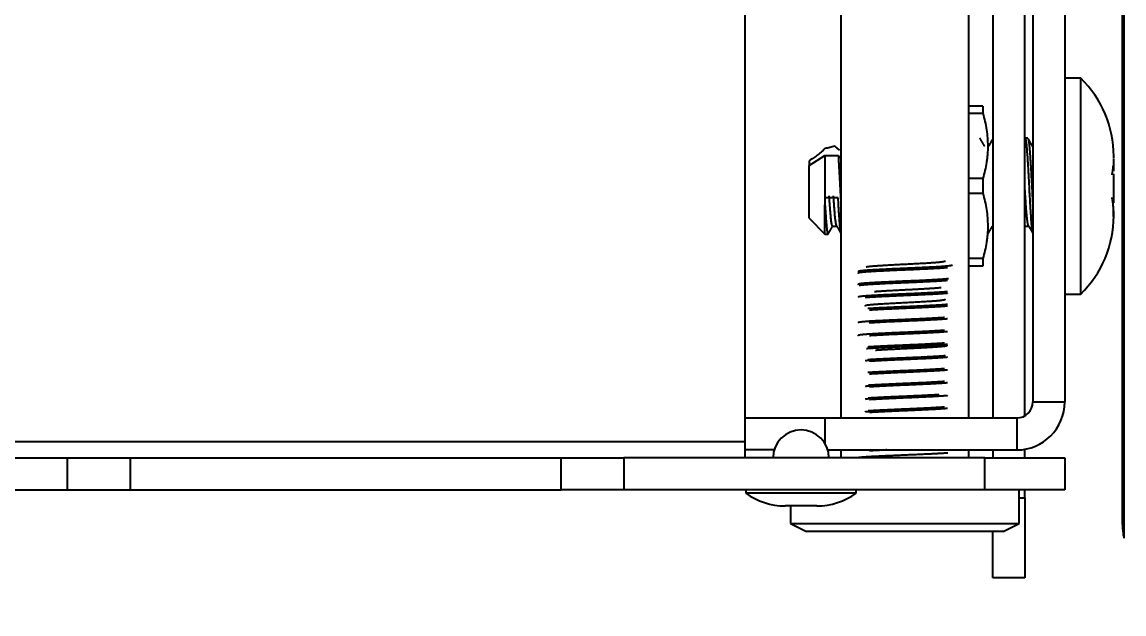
# Model space of a CAD drawing. Extents: x -2833 to -229, y 127 to 2035.
# Drawn here: x -2172 to -2103.1, y 735.7 to 772.7 of the extents above; entities that cross this region are included whole.
import ezdxf

# ---------------------------------------------------------------- set-up
doc = ezdxf.new("R2010")
doc.units = 0
doc.header["$LTSCALE"] = 0.5
doc.header["$MEASUREMENT"] = 0
doc.layers.get('0').update_dxf_attribs({"linetype": 'CONTINUOUS'})
doc.layers.get('DEFPOINTS').update_dxf_attribs({"linetype": 'CONTINUOUS'})
doc.styles.add('Daelim Dimension', font='NanumGothic.ttf')
doc.dimstyles.new('DEFAULT', dxfattribs={"dimscale": 2, "dimtxt": 2, "dimasz": 2, "dimexe": 0, "dimexo": 2, "dimgap": 1, "dimtad": 1, "dimdec": 0, "dimzin": 9, "dimdsep": 46, "dimtxsty": 'Daelim Dimension', "dimcen": 0.5, "dimclrd": 5, "dimclre": 5, "dimclrt": 256, "dimadec": 1, "dimazin": 0, "dimtfac": 1, "dimtdec": 0, "dimtix": 1, "dimtmove": 0, "dimatfit": 3, "dimfxl": 1, "dimtolj": 1, "dimtzin": 1, "dimlwd": 9, "dimlwe": 9, "dimarcsym": 0})

# ---------------------------------------------------------------- blocks, each defined once
blk = doc.blocks.new('*D65')
at = {"color": 5, "lineweight": 9, "transparency": 16777216}
for p, q in [((-1957.513, 783.593), (-1957.513, 594.076)), ((-2308.194, 711.607), (-2308.194, 594.076)), ((-2304.194, 594.076), (-1961.513, 594.076))]:
    blk.add_line(p, q, dxfattribs=at)
at = {"color": 5, "transparency": 16777216}
for points in [[(-2304.194, 594.742), (-2304.194, 593.409), (-2308.194, 594.076)], [(-1961.513, 594.742), (-1961.513, 593.409), (-1957.513, 594.076)]]:
    blk.add_solid(points, dxfattribs=at)
at = {"layer": 'DEFPOINTS', "color": 0, "transparency": 16777216}
for p in [(-1957.513, 787.593), (-2308.194, 715.607), (-1957.513, 594.076)]:
    blk.add_point(p, dxfattribs=at)
at = {"color": 7, "transparency": 16777216, "insert": (-2132.853, 616.634), "char_height": 30, "width": 88.20662, "attachment_point": 5, "style": 'Daelim Dimension'}
blk.add_mtext('\\A1;(350)', dxfattribs=at)

msp = doc.modelspace()

# ---------------------------------------------------------------- hatches: boundary and pattern name
h = msp.add_hatch()
h.set_pattern_fill('ANSI31', color=3, scale=99.955177)
h.set_pattern_definition([(45, (-7707.805, 4510.419), (-8.834873, 8.834873), [])])
edge = h.paths.add_edge_path()
edge.add_spline(control_points=[(-2338.18, 657.697), (-2328.676, 656.706), (-2317.67, 641.047), (-2308.194, 640.806)], knot_values=[20.260587, 20.260587, 20.260587, 20.260587, 53.794277, 53.794277, 53.794277, 53.794277], degree=3, periodic=0)
edge.add_line((-2308.194, 640.806), (-2308.194, 1139.163))
edge.add_line((-2308.194, 1139.163), (-2338.18, 1139.163))
edge.add_line((-2338.18, 1139.163), (-2338.18, 657.697))
edge = h.paths.add_edge_path()
edge.add_spline(control_points=[(-2308.194, 620.815), (-2317.67, 621.056), (-2328.676, 636.715), (-2338.18, 637.706)], knot_values=[20.260587, 20.260587, 20.260587, 20.260587, 53.794277, 53.794277, 53.794277, 53.794277], degree=3, periodic=0)
edge.add_line((-2338.18, 637.706), (-2338.18, 517.424))
edge.add_line((-2338.18, 517.424), (-1894.657, 517.424))
edge.add_line((-1894.657, 517.424), (-1894.657, 547.41))
edge.add_line((-1894.657, 547.41), (-2308.194, 547.41))
edge.add_line((-2308.194, 547.41), (-2308.194, 620.815))

# ---------------------------------------------------------------- linework, layer by layer
at = {"color": 7, "linetype": 'Continuous', "lineweight": 25}
for p, q in [((-2103.082, 859.858), (-2103.082, 740.388)), ((-2126.775, 747.909), (-2126.775, 798.886)), ((-2120.778, 798.886), (-2120.778, 747.909)), ((-2112.781, 747.909), (-2112.781, 798.886)), ((-2111.282, 797.886), (-2111.282, 747.909)), ((-2109.283, 748.043), (-2109.283, 797.886)), ((-2108.783, 797.886), (-2108.783, 748.908)), ((-2106.784, 797.886), (-2106.784, 748.908)), ((-2103.203, 797.886), (-2103.203, 742.911)), ((-2105.784, 769.149), (-2106.784, 769.149)), ((-2105.784, 755.655), (-2105.784, 769.149)), ((-2111.902, 767.4), (-2112.781, 767.4)), ((-2111.902, 766.936), (-2112.781, 766.936)), ((-2111.902, 767.4), (-2111.902, 766.936)), ((-2109.255, 765.402), (-2109.283, 765.354)), ((-2109.095, 765.401), (-2109.25, 765.401)), ((-2108.783, 764.901), (-2108.801, 764.901)), ((-2122.777, 763.679), (-2121.777, 764.318)), ((-2121.777, 764.318), (-2120.949, 764.318)), ((-2121.777, 764.318), (-2121.777, 761.661)), ((-2103.724, 764.153), (-2103.724, 764.27)), ((-2122.777, 763.98), (-2122.777, 763.679)), ((-2122.777, 760.403), (-2122.777, 763.679)), ((-2111.902, 762.866), (-2112.781, 762.866)), ((-2111.902, 762.866), (-2111.902, 761.938)), ((-2103.724, 762.23), (-2103.724, 763.166)), ((-2103.724, 761.346), (-2103.724, 762.23)), ((-2121.777, 761.661), (-2121.792, 761.664)), ((-2120.955, 761.661), (-2121.777, 761.661)), ((-2111.902, 761.938), (-2112.781, 761.938)), ((-2121.777, 759.404), (-2121.777, 761.236)), ((-2122.777, 760.403), (-2121.777, 759.404)), ((-2121.777, 759.404), (-2121.59, 759.404)), ((-2121.301, 759.903), (-2121.034, 759.903)), ((-2109.283, 759.903), (-2109.039, 759.903)), ((-2111.902, 757.868), (-2112.781, 757.868)), ((-2111.902, 757.404), (-2112.781, 757.404)), ((-2111.902, 757.868), (-2111.902, 757.404)), ((-2106.784, 755.655), (-2105.784, 755.655)), ((-2108.783, 748.908), (-2106.784, 748.908)), ((-2126.775, 747.909), (-2121.777, 747.909)), ((-2126.775, 745.91), (-2126.775, 747.909)), ((-2121.777, 747.909), (-2109.783, 747.909)), ((-2121.777, 747.909), (-2121.777, 746.311)), ((-2109.783, 747.909), (-2109.783, 745.91)), ((-2126.775, 746.409), (-2202.243, 746.409)), ((-2124.953, 745.91), (-2126.775, 745.91)), ((-2126.775, 745.41), (-2126.775, 745.91)), ((-2121.6, 745.91), (-2109.783, 745.91)), ((-2120.778, 745.91), (-2120.778, 745.41)), ((-2112.781, 745.41), (-2112.781, 745.91)), ((-2111.282, 745.91), (-2111.282, 745.411)), ((-2109.283, 745.411), (-2109.283, 745.952)), ((-2202.241, 745.41), (-2169.143, 745.41)), ((-2169.143, 745.41), (-2165.219, 745.41)), ((-2169.143, 743.411), (-2169.143, 745.41)), ((-2165.219, 745.41), (-2138.271, 745.41)), ((-2165.219, 745.41), (-2165.219, 743.411)), ((-2138.271, 745.41), (-2134.347, 745.41)), ((-2138.271, 743.411), (-2138.271, 745.41)), ((-2111.782, 745.41), (-2134.347, 745.41)), ((-2134.347, 745.41), (-2134.347, 743.411)), ((-2111.782, 745.41), (-2106.784, 745.41)), ((-2111.782, 743.411), (-2111.782, 745.41)), ((-2106.784, 745.41), (-2106.784, 743.411)), ((-2202.241, 743.411), (-2169.143, 743.411)), ((-2169.143, 743.411), (-2165.219, 743.411)), ((-2165.219, 743.411), (-2138.271, 743.411)), ((-2134.347, 743.411), (-2138.271, 743.411)), ((-2111.782, 743.411), (-2134.347, 743.411)), ((-2126.721, 743.411), (-2126.721, 743.211)), ((-2119.832, 743.211), (-2126.721, 743.211)), ((-2119.832, 743.211), (-2119.832, 743.411)), ((-2106.784, 743.411), (-2111.782, 743.411)), ((-2109.633, 741.312), (-2109.633, 743.411)), ((-2109.633, 742.911), (-2109.283, 742.911)), ((-2109.283, 742.911), (-2109.283, 743.411)), ((-2109.283, 742.911), (-2109.283, 737.913)), ((-2122.277, 742.411), (-2124.276, 742.411)), ((-2123.926, 742.411), (-2123.926, 741.312)), ((-2123.926, 741.312), (-2122.927, 740.812)), ((-2123.926, 741.312), (-2109.633, 741.312)), ((-2110.632, 740.812), (-2122.927, 740.812)), ((-2111.282, 737.913), (-2111.282, 740.812)), ((-2110.632, 740.812), (-2109.633, 741.312)), ((-2109.283, 737.913), (-2111.282, 737.913))]:
    msp.add_line(p, q, dxfattribs=at)
for centre, radius, start, end in [((-2110.531, 764.27), 6.807, 0, 45.79082), ((-2110.531, 764.27), 6.807, 350.15233, 354.87719), ((-2110.531, 760.534), 6.807, 314.20918, 0), ((-2109.783, 748.908), 1, 270, 0), ((-2109.783, 748.908), 2.999, 270, 0), ((-2123.277, 745.41), 1.749, 0, 180), ((-2124.276, 746.549), 4.138, 233.78173, 270), ((-2122.277, 746.549), 4.138, 270, 306.21827)]:
    msp.add_arc(centre, radius, start, end, dxfattribs=at)
for points, knots in [([(-2111.902, 766.936), (-2111.808, 766.602), (-2111.731, 766.266), (-2111.653, 765.759), (-2111.633, 765.59), (-2111.607, 765.25), (-2111.6, 765.08), (-2111.599, 764.738), (-2111.606, 764.566), (-2111.622, 764.351), (-2111.626, 764.308), (-2111.635, 764.222), (-2111.648, 764.093), (-2111.666, 763.965), (-2111.731, 763.539), (-2111.807, 763.201), (-2111.902, 762.866)], [0, 0, 0, 0, 0.25, 0.25, 0.375, 0.375, 0.5, 0.5, 0.625, 0.625, 0.65625, 0.65625, 0.6875, 0.75, 0.75, 1, 1, 1, 1]), ([(-2121.182, 764.904), (-2121.274, 764.871), (-2121.369, 764.841), (-2121.518, 764.801), (-2121.568, 764.789), (-2121.671, 764.767), (-2121.724, 764.758), (-2121.777, 764.749)], [0, 0, 0, 0, 0.5, 0.5, 0.75, 0.75, 1, 1, 1, 1]), ([(-2120.875, 764.64), (-2120.923, 764.679), (-2120.974, 764.72), (-2121.076, 764.808), (-2121.129, 764.855), (-2121.182, 764.904)], [0, 0, 0, 0, 0.5, 0.5, 1, 1, 1, 1]), ([(-2108.783, 759.47), (-2108.79, 759.499), (-2108.797, 759.537), (-2108.809, 759.612), (-2108.814, 759.645), (-2108.82, 759.691), (-2108.821, 759.701), (-2108.823, 759.72), (-2108.825, 759.73), (-2108.828, 759.76), (-2108.831, 759.781), (-2108.843, 759.89), (-2108.852, 759.989), (-2108.866, 760.155), (-2108.871, 760.214), (-2108.877, 760.306), (-2108.88, 760.338), (-2108.884, 760.403), (-2108.886, 760.435), (-2108.897, 760.602), (-2108.906, 760.743), (-2108.919, 760.968), (-2108.924, 761.045), (-2108.931, 761.164), (-2108.933, 761.204), (-2108.938, 761.285), (-2108.94, 761.325), (-2108.952, 761.529), (-2108.962, 761.696), (-2108.976, 761.952), (-2108.981, 762.038), (-2108.987, 762.148), (-2108.988, 762.17), (-2108.99, 762.213), (-2108.994, 762.279), (-2108.997, 762.344), (-2109.008, 762.561), (-2109.017, 762.734), (-2109.028, 762.948), (-2109.03, 762.99), (-2109.035, 763.076), (-2109.037, 763.118), (-2109.044, 763.246), (-2109.049, 763.329), (-2109.063, 763.574), (-2109.072, 763.731), (-2109.084, 763.92), (-2109.088, 763.976), (-2109.092, 764.032), (-2109.094, 764.068), (-2109.095, 764.087), (-2109.101, 764.177), (-2109.106, 764.246), (-2109.12, 764.447), (-2109.129, 764.57), (-2109.14, 764.711), (-2109.142, 764.739), (-2109.146, 764.793), (-2109.148, 764.819), (-2109.155, 764.895), (-2109.16, 764.942), (-2109.173, 765.074), (-2109.182, 765.149), (-2109.194, 765.225), (-2109.197, 765.24), (-2109.2, 765.26), (-2109.201, 765.267), (-2109.204, 765.279), (-2109.21, 765.31), (-2109.221, 765.354), (-2109.23, 765.378), (-2109.239, 765.395), (-2109.244, 765.4), (-2109.251, 765.401), (-2109.253, 765.401), (-2109.256, 765.398), (-2109.258, 765.397), (-2109.259, 765.396)], [0, 0, 0, 0, 0.045647, 0.045647, 0.074758, 0.074758, 0.082035, 0.082035, 0.089313, 0.089313, 0.103868, 0.103868, 0.16209, 0.16209, 0.1912, 0.1912, 0.205755, 0.205755, 0.220311, 0.220311, 0.278532, 0.278532, 0.307643, 0.307643, 0.322198, 0.322198, 0.336753, 0.336753, 0.394974, 0.394974, 0.424085, 0.424085, 0.431363, 0.431363, 0.43864, 0.453196, 0.453196, 0.511417, 0.511417, 0.525972, 0.525972, 0.540527, 0.540527, 0.569638, 0.569638, 0.627859, 0.627859, 0.642415, 0.649692, 0.649692, 0.65697, 0.65697, 0.68608, 0.68608, 0.744302, 0.744302, 0.758857, 0.758857, 0.773412, 0.773412, 0.802523, 0.802523, 0.860744, 0.860744, 0.875299, 0.875299, 0.882577, 0.882577, 0.889855, 0.918965, 0.948076, 0.948076, 0.977186, 0.977186, 0.991742, 0.991742, 1, 1, 1, 1]), ([(-2109.07, 765.363), (-2109.064, 765.345), (-2109.058, 765.32), (-2109.05, 765.278), (-2109.048, 765.265), (-2109.043, 765.238), (-2109.041, 765.223), (-2109.034, 765.177), (-2109.03, 765.143), (-2109.016, 765.03), (-2109.007, 764.942), (-2108.995, 764.815), (-2108.992, 764.789), (-2108.989, 764.749), (-2108.988, 764.735), (-2108.985, 764.707), (-2108.979, 764.637), (-2108.968, 764.503), (-2108.959, 764.375), (-2108.949, 764.241), (-2108.945, 764.172), (-2108.938, 764.064), (-2108.936, 764.027), (-2108.932, 763.953), (-2108.929, 763.915), (-2108.923, 763.801), (-2108.919, 763.724), (-2108.905, 763.487), (-2108.896, 763.324), (-2108.886, 763.134), (-2108.885, 763.113), (-2108.882, 763.07), (-2108.881, 763.049), (-2108.878, 762.985), (-2108.875, 762.942), (-2108.868, 762.813), (-2108.863, 762.727), (-2108.849, 762.468), (-2108.839, 762.295), (-2108.828, 762.077), (-2108.825, 762.033), (-2108.821, 761.947), (-2108.819, 761.904), (-2108.812, 761.775), (-2108.808, 761.691), (-2108.797, 761.482), (-2108.79, 761.359), (-2108.783, 761.238)], [0, 0, 0, 0, 0.063024, 0.063024, 0.087044, 0.087044, 0.111064, 0.111064, 0.159105, 0.159105, 0.255185, 0.255185, 0.279205, 0.279205, 0.291215, 0.291215, 0.303225, 0.351265, 0.399305, 0.399305, 0.447346, 0.447346, 0.471366, 0.471366, 0.495386, 0.495386, 0.543426, 0.543426, 0.639506, 0.639506, 0.651516, 0.651516, 0.663526, 0.663526, 0.687546, 0.687546, 0.735587, 0.735587, 0.831667, 0.831667, 0.855687, 0.855687, 0.879707, 0.879707, 0.927747, 0.927747, 1, 1, 1, 1]), ([(-2121.777, 764.749), (-2121.86, 764.672), (-2121.943, 764.598), (-2122.109, 764.457), (-2122.192, 764.39), (-2122.359, 764.261), (-2122.443, 764.2), (-2122.568, 764.114), (-2122.61, 764.086), (-2122.694, 764.031), (-2122.735, 764.005), (-2122.777, 763.98)], [0, 0, 0, 0, 0.25, 0.25, 0.5, 0.5, 0.75, 0.75, 0.875, 0.875, 1, 1, 1, 1]), ([(-2120.949, 764.318), (-2120.94, 764.185), (-2120.931, 764.042), (-2120.921, 763.853), (-2120.918, 763.814), (-2120.914, 763.736), (-2120.912, 763.697), (-2120.905, 763.579), (-2120.901, 763.498), (-2120.887, 763.254), (-2120.878, 763.086), (-2120.866, 762.871), (-2120.864, 762.827), (-2120.859, 762.741), (-2120.856, 762.697), (-2120.849, 762.567), (-2120.839, 762.394), (-2120.83, 762.221), (-2120.821, 762.048), (-2120.816, 761.962), (-2120.811, 761.854), (-2120.809, 761.833), (-2120.807, 761.79), (-2120.804, 761.726), (-2120.801, 761.662), (-2120.794, 761.536), (-2120.787, 761.409), (-2120.78, 761.285), (-2120.778, 761.241)], [0, 0, 0, 0, 0.159439, 0.159439, 0.199298, 0.199298, 0.239158, 0.239158, 0.318877, 0.318877, 0.478316, 0.478316, 0.518176, 0.518176, 0.558035, 0.558035, 0.637755, 0.717474, 0.717474, 0.797193, 0.797193, 0.817123, 0.817123, 0.837053, 0.876913, 0.876913, 0.956632, 1, 1, 1, 1]), ([(-2109.064, 759.936), (-2109.065, 759.94), (-2109.067, 759.945), (-2109.073, 759.964), (-2109.08, 759.988), (-2109.086, 760.019), (-2109.091, 760.041), (-2109.093, 760.053), (-2109.104, 760.114), (-2109.114, 760.174), (-2109.127, 760.279), (-2109.132, 760.317), (-2109.139, 760.377), (-2109.141, 760.397), (-2109.146, 760.44), (-2109.148, 760.462), (-2109.159, 760.574), (-2109.168, 760.672), (-2109.18, 760.829), (-2109.184, 760.884), (-2109.191, 760.969), (-2109.193, 760.998), (-2109.197, 761.056), (-2109.2, 761.086), (-2109.21, 761.236), (-2109.219, 761.36), (-2109.233, 761.554), (-2109.237, 761.62), (-2109.244, 761.72), (-2109.247, 761.753), (-2109.251, 761.821), (-2109.254, 761.856), (-2109.265, 762.027), (-2109.274, 762.164), (-2109.283, 762.307), (-2109.283, 762.312), (-2109.284, 762.316)], [0, 0, 0, 0, 0.024293, 0.024293, 0.085032, 0.115401, 0.115401, 0.145771, 0.145771, 0.267248, 0.267248, 0.327987, 0.327987, 0.358356, 0.358356, 0.388726, 0.388726, 0.510203, 0.510203, 0.570942, 0.570942, 0.601311, 0.601311, 0.631681, 0.631681, 0.753158, 0.753158, 0.813897, 0.813897, 0.844266, 0.844266, 0.874636, 0.874636, 0.996113, 0.996113, 1, 1, 1, 1]), ([(-2121.301, 759.903), (-2121.301, 759.903), (-2121.302, 759.903), (-2121.306, 759.904), (-2121.309, 759.906), (-2121.319, 759.917), (-2121.326, 759.931), (-2121.34, 759.971), (-2121.346, 759.997), (-2121.36, 760.064), (-2121.366, 760.103), (-2121.379, 760.192), (-2121.385, 760.242), (-2121.395, 760.327), (-2121.398, 760.356), (-2121.403, 760.403), (-2121.404, 760.418), (-2121.408, 760.451), (-2121.409, 760.467), (-2121.418, 760.551), (-2121.431, 760.694), (-2121.445, 760.854), (-2121.454, 760.96), (-2121.455, 760.982), (-2121.459, 761.025), (-2121.461, 761.047), (-2121.466, 761.114), (-2121.469, 761.159), (-2121.479, 761.296), (-2121.486, 761.39), (-2121.499, 761.583), (-2121.505, 761.682), (-2121.511, 761.784)], [0, 0, 0, 0, 0.006351, 0.006351, 0.053668, 0.053668, 0.148301, 0.148301, 0.242934, 0.242934, 0.337568, 0.337568, 0.432201, 0.432201, 0.479517, 0.479517, 0.503176, 0.503176, 0.526834, 0.526834, 0.621467, 0.7161, 0.7161, 0.739759, 0.739759, 0.763417, 0.763417, 0.810734, 0.810734, 0.905367, 0.905367, 1, 1, 1, 1]), ([(-2121.033, 759.903), (-2121.035, 759.903), (-2121.036, 759.903), (-2121.044, 759.906), (-2121.057, 759.925), (-2121.07, 759.972), (-2121.079, 760.01), (-2121.081, 760.018), (-2121.084, 760.034), (-2121.086, 760.043), (-2121.091, 760.071), (-2121.095, 760.091), (-2121.105, 760.156), (-2121.112, 760.205), (-2121.123, 760.289), (-2121.129, 760.333), (-2121.134, 760.38), (-2121.138, 760.413), (-2121.139, 760.429), (-2121.148, 760.514), (-2121.155, 760.587), (-2121.168, 760.741), (-2121.174, 760.823), (-2121.183, 760.932), (-2121.184, 760.954), (-2121.188, 760.999), (-2121.189, 761.022), (-2121.194, 761.09), (-2121.198, 761.137), (-2121.208, 761.278), (-2121.215, 761.375), (-2121.229, 761.576), (-2121.236, 761.678), (-2121.243, 761.784)], [0, 0, 0, 0, 0.017669, 0.017669, 0.115902, 0.214135, 0.214135, 0.238694, 0.238694, 0.263252, 0.263252, 0.312368, 0.312368, 0.410601, 0.410601, 0.459718, 0.484276, 0.484276, 0.508835, 0.508835, 0.607068, 0.607068, 0.705301, 0.705301, 0.729859, 0.729859, 0.754417, 0.754417, 0.803534, 0.803534, 0.901767, 0.901767, 1, 1, 1, 1]), ([(-2120.777, 759.469), (-2120.78, 759.483), (-2120.784, 759.499), (-2120.792, 759.54), (-2120.797, 759.568), (-2120.804, 759.614), (-2120.806, 759.63), (-2120.811, 759.665), (-2120.813, 759.683), (-2120.825, 759.778), (-2120.835, 759.867), (-2120.849, 760.019), (-2120.854, 760.072), (-2120.86, 760.144), (-2120.861, 760.158), (-2120.863, 760.187), (-2120.864, 760.202), (-2120.868, 760.247), (-2120.87, 760.278), (-2120.881, 760.434), (-2120.89, 760.568), (-2120.903, 760.782), (-2120.907, 760.856), (-2120.914, 760.971), (-2120.916, 761.009), (-2120.921, 761.088), (-2120.923, 761.127), (-2120.935, 761.326), (-2120.945, 761.49), (-2120.955, 761.661)], [0, 0, 0, 0, 0.060155, 0.060155, 0.138476, 0.138476, 0.177636, 0.177636, 0.216796, 0.216796, 0.373437, 0.373437, 0.451757, 0.451757, 0.471337, 0.471337, 0.490917, 0.490917, 0.530078, 0.530078, 0.686718, 0.686718, 0.765039, 0.765039, 0.804199, 0.804199, 0.843359, 0.843359, 1, 1, 1, 1]), ([(-2111.902, 761.938), (-2111.808, 761.604), (-2111.731, 761.268), (-2111.653, 760.761), (-2111.633, 760.592), (-2111.607, 760.252), (-2111.6, 760.082), (-2111.599, 759.74), (-2111.606, 759.568), (-2111.622, 759.353), (-2111.626, 759.31), (-2111.635, 759.224), (-2111.648, 759.095), (-2111.666, 758.967), (-2111.731, 758.541), (-2111.807, 758.203), (-2111.902, 757.868)], [0, 0, 0, 0, 0.25, 0.25, 0.375, 0.375, 0.5, 0.5, 0.625, 0.625, 0.65625, 0.65625, 0.6875, 0.75, 0.75, 1, 1, 1, 1]), ([(-2103.729, 760.499), (-2103.726, 760.551), (-2103.724, 760.608), (-2103.724, 760.666), (-2103.724, 760.676), (-2103.724, 760.679), (-2103.724, 760.685), (-2103.724, 760.701), (-2103.724, 760.741), (-2103.725, 760.779), (-2103.728, 760.904), (-2103.733, 761.003), (-2103.751, 761.202), (-2103.763, 761.302), (-2103.784, 761.451), (-2103.792, 761.5), (-2103.808, 761.599), (-2103.816, 761.649), (-2103.824, 761.698)], [0, 0, 0, 0, 0.125, 0.140625, 0.140625, 0.148438, 0.148438, 0.15625, 0.1875, 0.25, 0.25, 0.5, 0.5, 0.75, 0.75, 0.875, 0.875, 1, 1, 1, 1]), ([(-2121.777, 761.236), (-2121.771, 761.128), (-2121.765, 761.024), (-2121.753, 760.821), (-2121.746, 760.724), (-2121.736, 760.583), (-2121.733, 760.537), (-2121.727, 760.447), (-2121.723, 760.403), (-2121.714, 760.274), (-2121.707, 760.194), (-2121.695, 760.043), (-2121.689, 759.973), (-2121.68, 759.876), (-2121.677, 759.845), (-2121.673, 759.801), (-2121.671, 759.786), (-2121.668, 759.758), (-2121.667, 759.745), (-2121.659, 759.678), (-2121.648, 759.585), (-2121.635, 759.517), (-2121.626, 759.475), (-2121.623, 759.463), (-2121.618, 759.447), (-2121.616, 759.442), (-2121.613, 759.433), (-2121.611, 759.429), (-2121.603, 759.412), (-2121.597, 759.404), (-2121.585, 759.403), (-2121.58, 759.407), (-2121.575, 759.416)], [0, 0, 0, 0, 0.092314, 0.092314, 0.184629, 0.184629, 0.230786, 0.230786, 0.276943, 0.276943, 0.369258, 0.369258, 0.461572, 0.461572, 0.507729, 0.507729, 0.530808, 0.530808, 0.553887, 0.553887, 0.646201, 0.738515, 0.738515, 0.784673, 0.784673, 0.807751, 0.807751, 0.83083, 0.83083, 0.923144, 0.923144, 1, 1, 1, 1]), ([(-2103.203, 742.911), (-2103.203, 742.8), (-2103.203, 742.578), (-2103.202, 742.25), (-2103.201, 742.034), (-2103.199, 741.818), (-2103.198, 741.712), (-2103.193, 741.499), (-2103.189, 741.393), (-2103.182, 741.235), (-2103.179, 741.183), (-2103.172, 741.08), (-2103.169, 741.028), (-2103.156, 740.876), (-2103.145, 740.775), (-2103.119, 740.579), (-2103.102, 740.482), (-2103.082, 740.388)], [0, 0, 0, 0, 0.125, 0.25, 0.375, 0.375, 0.5, 0.5, 0.625, 0.625, 0.6875, 0.6875, 0.75, 0.75, 0.875, 0.875, 1, 1, 1, 1])]:
    msp.add_open_spline(points, degree=3, knots=knots, dxfattribs=at)
for points, degree in [([(-2111.795, 764.894), (-2111.945, 765.151), (-2112.094, 765.407)], 2), ([(-2111.282, 765.35), (-2111.413, 765.125), (-2111.543, 764.901)], 2), ([(-2108.783, 764.871), (-2108.929, 765.12), (-2109.074, 765.37)], 2), ([(-2120.949, 764.318), (-2120.778, 764.128)], 1), ([(-2103.729, 764.102), (-2103.727, 763.974), (-2103.726, 763.718), (-2103.727, 763.461), (-2103.729, 763.333)], 3), ([(-2121.792, 761.664), (-2121.787, 761.518), (-2121.782, 761.376), (-2121.777, 761.236)], 3), ([(-2103.729, 760.499), (-2103.727, 760.606), (-2103.726, 760.818), (-2103.727, 761.031), (-2103.729, 761.138)], 3), ([(-2121.579, 759.408), (-2121.436, 759.656), (-2121.292, 759.903)], 2), ([(-2121.047, 759.915), (-2120.913, 759.683), (-2120.778, 759.45)], 2), ([(-2111.577, 759.423), (-2111.438, 759.663), (-2111.298, 759.903)], 2), ([(-2109.068, 759.943), (-2108.925, 759.699), (-2108.783, 759.454)], 2)]:
    msp.add_open_spline(points, degree=degree, dxfattribs=at)
for points, weights, knots in [([(-2114.117, 757.299), (-2114.336, 757.276), (-2114.706, 757.254), (-2115.565, 757.204), (-2116.779, 757.155), (-2117.994, 757.105), (-2118.853, 757.055), (-2119.711, 757.005), (-2119.711, 756.955), (-2119.711, 756.953), (-2119.71, 756.952)], [0.962308499173, 0.965685972476, 1, 0.923879532511, 1, 0.923879532511, 1, 0.923879532511, 1, 0.997770739244, 0.995672050559], [0, 0, 0, 0.129533, 0.129533, 0.416884, 0.416884, 0.704234, 0.704234, 0.991585, 0.991585, 1, 1, 1]), ([(-2113.855, 757.463), (-2113.848, 757.459), (-2113.848, 757.454), (-2113.848, 757.404), (-2114.706, 757.354), (-2115.565, 757.304), (-2116.779, 757.254), (-2117.994, 757.204), (-2118.853, 757.155), (-2119.601, 757.111), (-2119.699, 757.066)], [0.987304082939, 0.993010199496, 1, 0.923879532511, 1, 0.923879532511, 1, 0.923879532511, 1, 0.932986221613, 0.983965583359], [0, 0, 0, 0.023117, 0.023117, 0.274867, 0.274867, 0.526618, 0.526618, 0.778368, 0.778368, 1, 1, 1]), ([(-2114.286, 757.712), (-2114.281, 757.708), (-2114.281, 757.704), (-2114.281, 757.654), (-2115.013, 757.604), (-2115.744, 757.554), (-2116.779, 757.504), (-2117.815, 757.454), (-2118.546, 757.404), (-2119.031, 757.371), (-2119.201, 757.336)], [0.988373486728, 0.993658429215, 1, 0.923879532511, 1, 0.923879532511, 1, 0.923879532511, 1, 0.948244612206, 0.966867671999], [0, 0, 0, 0.022138, 0.022138, 0.287867, 0.287867, 0.553597, 0.553597, 0.819327, 0.819327, 1, 1, 1]), ([(-2114.046, 756.608), (-2114.27, 756.58), (-2114.706, 756.555), (-2115.565, 756.505), (-2116.779, 756.455), (-2117.994, 756.405), (-2118.853, 756.355), (-2119.711, 756.305), (-2119.711, 756.255), (-2119.711, 756.255), (-2119.711, 756.254)], [0.962063225574, 0.95977207382, 1, 0.923879532511, 1, 0.923879532511, 1, 0.923879532511, 1, 0.999443163484, 0.99889447371], [0, 0, 0, 0.149465, 0.149465, 0.432287, 0.432287, 0.715109, 0.715109, 0.997931, 0.997931, 1, 1, 1]), ([(-2114.118, 756.5), (-2114.337, 756.476), (-2114.706, 756.455), (-2115.565, 756.405), (-2116.779, 756.355), (-2117.994, 756.305), (-2118.853, 756.255), (-2119.468, 756.219), (-2119.648, 756.181)], [0.962329392879, 0.965790646722, 1, 0.923879532511, 1, 0.923879532511, 1, 0.944270774558, 0.970142376616], [0, 0, 0, 0.141256, 0.141256, 0.45557, 0.45557, 0.769885, 0.769885, 1, 1, 1]), ([(-2114.511, 756.05), (-2114.698, 756.026), (-2115.013, 756.005), (-2115.744, 755.955), (-2116.779, 755.905), (-2117.815, 755.855), (-2118.546, 755.805), (-2118.614, 755.8), (-2118.677, 755.796)], [0.962334683886, 0.965816705422, 1, 0.923879532511, 1, 0.923879532511, 1, 0.992406300789, 0.986327680758], [0, 0, 0, 0.176186, 0.176186, 0.568524, 0.568524, 0.960861, 0.960861, 1, 1, 1]), ([(-2114.117, 755.8), (-2114.336, 755.777), (-2114.706, 755.755), (-2115.565, 755.705), (-2116.779, 755.655), (-2117.994, 755.605), (-2118.853, 755.555), (-2119.617, 755.511), (-2119.702, 755.465)], [0.962312607041, 0.965706781978, 1, 0.923879532511, 1, 0.923879532511, 1, 0.931628690199, 0.986079432288], [0, 0, 0, 0.134533, 0.134533, 0.433155, 0.433155, 0.731778, 0.731778, 1, 1, 1]), ([(-2114.286, 755.313), (-2114.281, 755.309), (-2114.281, 755.305), (-2114.281, 755.255), (-2115.013, 755.205), (-2115.744, 755.155), (-2116.779, 755.105), (-2117.815, 755.055), (-2118.546, 755.005), (-2119.191, 754.961), (-2119.269, 754.916)], [0.988344747952, 0.993641182239, 1, 0.923879532511, 1, 0.923879532511, 1, 0.923879532511, 1, 0.932397250538, 0.984870792923], [0, 0, 0, 0.021033, 0.021033, 0.272818, 0.272818, 0.524604, 0.524604, 0.776389, 0.776389, 1, 1, 1]), ([(-2114.117, 755.7), (-2114.337, 755.677), (-2114.706, 755.655), (-2115.565, 755.605), (-2116.779, 755.555), (-2117.994, 755.505), (-2118.853, 755.455), (-2119.082, 755.442), (-2119.255, 755.428)], [0.962316837167, 0.96572809135, 1, 0.923879532511, 1, 0.923879532511, 1, 0.978497140923, 0.969142734522], [0, 0, 0, 0.164756, 0.164756, 0.530693, 0.530693, 0.896629, 0.896629, 1, 1, 1]), ([(-2114.117, 755), (-2114.336, 754.977), (-2114.706, 754.955), (-2115.565, 754.906), (-2116.779, 754.856), (-2117.994, 754.806), (-2118.853, 754.756), (-2118.978, 754.748), (-2119.088, 754.741)], [0.962313248083, 0.965710018988, 1, 0.923879532511, 1, 0.923879532511, 1, 0.988061775736, 0.979868173734], [0, 0, 0, 0.172772, 0.172772, 0.55631, 0.55631, 0.939848, 0.939848, 1, 1, 1]), ([(-2114.117, 754.9), (-2114.336, 754.877), (-2114.706, 754.856), (-2115.565, 754.806), (-2116.779, 754.756), (-2117.994, 754.706), (-2118.853, 754.656), (-2118.931, 754.651), (-2119.003, 754.646)], [0.962304318237, 0.965664673454, 1, 0.923879532511, 1, 0.923879532511, 1, 0.992529084853, 0.986524649746], [0, 0, 0, 0.176943, 0.176943, 0.569221, 0.569221, 0.961499, 0.961499, 1, 1, 1]), ([(-2114.297, 754.184), (-2114.473, 754.169), (-2114.706, 754.156), (-2115.565, 754.106), (-2116.779, 754.056), (-2117.994, 754.006), (-2118.853, 753.956), (-2119.617, 753.911), (-2119.702, 753.866)], [0.968789074455, 0.978085548091, 1, 0.923879532511, 1, 0.923879532511, 1, 0.931619849818, 0.986093515256], [0, 0, 0, 0.090356, 0.090356, 0.404208, 0.404208, 0.718061, 0.718061, 1, 1, 1]), ([(-2114.118, 754.101), (-2114.337, 754.077), (-2114.706, 754.056), (-2115.565, 754.006), (-2116.779, 753.956), (-2117.994, 753.906), (-2118.853, 753.856), (-2118.932, 753.851), (-2119.005, 753.847)], [0.962325260468, 0.965770170913, 1, 0.923879532511, 1, 0.923879532511, 1, 0.992423409077, 0.986355078203], [0, 0, 0, 0.176399, 0.176399, 0.568677, 0.568677, 0.960955, 0.960955, 1, 1, 1]), ([(-2114.297, 753.384), (-2114.473, 753.37), (-2114.706, 753.356), (-2115.565, 753.306), (-2116.779, 753.256), (-2117.994, 753.206), (-2118.853, 753.156), (-2119.64, 753.11), (-2119.706, 753.064)], [0.968791777561, 0.978088733773, 1, 0.923879532511, 1, 0.923879532511, 1, 0.929749651025, 0.989165125025], [0, 0, 0, 0.089652, 0.089652, 0.401108, 0.401108, 0.712563, 0.712563, 1, 1, 1]), ([(-2114.117, 753.301), (-2114.336, 753.278), (-2114.706, 753.256), (-2115.565, 753.206), (-2116.779, 753.156), (-2117.994, 753.106), (-2118.853, 753.056), (-2118.931, 753.052), (-2119.004, 753.047)], [0.962312613032, 0.965706812241, 1, 0.923879532511, 1, 0.923879532511, 1, 0.992486887608, 0.986456867994], [0, 0, 0, 0.176726, 0.176726, 0.569004, 0.569004, 0.961282, 0.961282, 1, 1, 1]), ([(-2114.119, 752.501), (-2114.338, 752.478), (-2114.706, 752.457), (-2115.565, 752.407), (-2116.779, 752.357), (-2117.994, 752.307), (-2118.853, 752.257), (-2119.037, 752.246), (-2119.186, 752.235)], [0.962333768841, 0.965812211285, 1, 0.923879532511, 1, 0.923879532511, 1, 0.982620499643, 0.973177026024], [0, 0, 0, 0.167745, 0.167745, 0.541236, 0.541236, 0.914726, 0.914726, 1, 1, 1]), ([(-2114.297, 752.585), (-2114.473, 752.57), (-2114.706, 752.557), (-2115.565, 752.507), (-2116.779, 752.457), (-2117.994, 752.407), (-2118.853, 752.357), (-2118.979, 752.349), (-2119.088, 752.342)], [0.968793958874, 0.978091304052, 1, 0.923879532511, 1, 0.923879532511, 1, 0.988052883878, 0.979855970253], [0, 0, 0, 0.117727, 0.117727, 0.526765, 0.526765, 0.935802, 0.935802, 1, 1, 1]), ([(-2118.618, 752.153), (-2118.211, 752.181), (-2117.68, 752.207), (-2116.649, 752.257), (-2115.655, 752.307), (-2114.662, 752.357), (-2114.289, 752.407), (-2114.131, 752.428), (-2114.131, 752.451)], [0.962119642924, 0.959323251773, 1, 0.923879532511, 1, 0.923879532511, 1, 0.96633765106, 0.96244794471], [0, 0, 0, 0.179525, 0.179525, 0.515479, 0.515479, 0.851433, 0.851433, 1, 1, 1]), ([(-2119.254, 751.498), (-2119.219, 751.503), (-2119.178, 751.507), (-2118.712, 751.557), (-2117.68, 751.607), (-2116.649, 751.657), (-2115.655, 751.707), (-2114.662, 751.757), (-2114.289, 751.807), (-2114.278, 751.808), (-2114.268, 751.81)], [0.986916891992, 0.992772139563, 1, 0.923879532511, 1, 0.923879532511, 1, 0.923879532511, 1, 0.997695617513, 0.995530755416], [0, 0, 0, 0.030383, 0.030383, 0.35036, 0.35036, 0.670337, 0.670337, 0.990313, 0.990313, 1, 1, 1]), ([(-2114.297, 751.785), (-2114.473, 751.771), (-2114.706, 751.757), (-2115.565, 751.707), (-2116.779, 751.657), (-2117.994, 751.607), (-2118.853, 751.557), (-2118.979, 751.55), (-2119.088, 751.542)], [0.968796662702, 0.978094489451, 1, 0.923879532511, 1, 0.923879532511, 1, 0.988049561131, 0.979851411071], [0, 0, 0, 0.11771, 0.11771, 0.526747, 0.526747, 0.935784, 0.935784, 1, 1, 1]), ([(-2114.118, 751.702), (-2114.337, 751.678), (-2114.706, 751.657), (-2115.565, 751.607), (-2116.779, 751.557), (-2117.994, 751.507), (-2118.853, 751.457), (-2118.932, 751.452), (-2119.005, 751.448)], [0.962321148228, 0.965749685811, 1, 0.923879532511, 1, 0.923879532511, 1, 0.992444159508, 0.986388328867], [0, 0, 0, 0.176505, 0.176505, 0.568783, 0.568783, 0.961062, 0.961062, 1, 1, 1]), ([(-2114.297, 750.985), (-2114.473, 750.971), (-2114.706, 750.957), (-2115.565, 750.907), (-2116.779, 750.857), (-2117.994, 750.807), (-2118.853, 750.757), (-2118.979, 750.75), (-2119.088, 750.742)], [0.968799366929, 0.978097674691, 1, 0.923879532511, 1, 0.923879532511, 1, 0.98804677616, 0.979847590226], [0, 0, 0, 0.117693, 0.117693, 0.526731, 0.526731, 0.935769, 0.935769, 1, 1, 1]), ([(-2114.117, 750.902), (-2114.336, 750.879), (-2114.706, 750.857), (-2115.565, 750.807), (-2116.779, 750.757), (-2117.994, 750.707), (-2118.853, 750.657), (-2118.931, 750.653), (-2119.004, 750.648)], [0.962308563322, 0.965686298324, 1, 0.923879532511, 1, 0.923879532511, 1, 0.992507624622, 0.986490166324], [0, 0, 0, 0.176832, 0.176832, 0.56911, 0.56911, 0.961389, 0.961389, 1, 1, 1]), ([(-2118.486, 750.763), (-2118.125, 750.786), (-2117.68, 750.807), (-2116.649, 750.857), (-2115.655, 750.907), (-2115.166, 750.932), (-2114.805, 750.959)], [0.962316052364, 0.965724146951, 1, 0.923879532511, 1, 0.960991848527, 0.961963374834], [0, 0, 0, 0.229417, 0.229417, 0.738909, 0.738909, 1, 1, 1]), ([(-2119.253, 749.899), (-2119.219, 749.903), (-2119.178, 749.908), (-2118.712, 749.958), (-2117.68, 750.008), (-2116.649, 750.058), (-2115.655, 750.108), (-2115.225, 750.129), (-2114.892, 750.153)], [0.987047507412, 0.992852651873, 1, 0.923879532511, 1, 0.923879532511, 1, 0.965566186003, 0.962285295405], [0, 0, 0, 0.036876, 0.036876, 0.42961, 0.42961, 0.822343, 0.822343, 1, 1, 1]), ([(-2114.295, 750.186), (-2114.471, 750.171), (-2114.706, 750.158), (-2115.565, 750.108), (-2116.779, 750.058), (-2117.994, 750.008), (-2118.853, 749.958), (-2118.977, 749.951), (-2119.085, 749.943)], [0.968658453836, 0.97793085189, 1, 0.923879532511, 1, 0.923879532511, 1, 0.988213269531, 0.980076727237], [0, 0, 0, 0.11859, 0.11859, 0.527627, 0.527627, 0.936663, 0.936663, 1, 1, 1]), ([(-2114.116, 750.103), (-2114.335, 750.079), (-2114.706, 750.058), (-2115.565, 750.008), (-2116.779, 749.958), (-2117.994, 749.908), (-2118.853, 749.858), (-2118.931, 749.853), (-2119.002, 749.849)], [0.962296322523, 0.965623597806, 1, 0.923879532511, 1, 0.923879532511, 1, 0.992570536717, 0.98659132529], [0, 0, 0, 0.177155, 0.177155, 0.569434, 0.569434, 0.961713, 0.961713, 1, 1, 1]), ([(-2119.254, 749.099), (-2119.219, 749.104), (-2119.178, 749.108), (-2118.712, 749.158), (-2117.68, 749.208), (-2116.649, 749.258), (-2115.655, 749.308), (-2115.192, 749.331), (-2114.843, 749.357)], [0.98692696587, 0.992778356657, 1, 0.923879532511, 1, 0.923879532511, 1, 0.962987663503, 0.961968617593], [0, 0, 0, 0.036756, 0.036756, 0.424187, 0.424187, 0.811618, 0.811618, 1, 1, 1]), ([(-2114.653, 749.361), (-2114.68, 749.36), (-2114.706, 749.358), (-2115.565, 749.308), (-2116.779, 749.258), (-2117.994, 749.208), (-2118.853, 749.158), (-2118.977, 749.151), (-2119.085, 749.143)], [0.995024238956, 0.997425013391, 1, 0.923879532511, 1, 0.923879532511, 1, 0.988209952966, 0.980072148584], [0, 0, 0, 0.015456, 0.015456, 0.472345, 0.472345, 0.929234, 0.929234, 1, 1, 1]), ([(-2114.115, 749.303), (-2114.335, 749.28), (-2114.706, 749.258), (-2115.565, 749.208), (-2116.779, 749.158), (-2117.994, 749.108), (-2118.853, 749.058), (-2118.93, 749.054), (-2119.001, 749.049)], [0.962284123733, 0.965560032277, 1, 0.923879532511, 1, 0.923879532511, 1, 0.992633920362, 0.986693452811], [0, 0, 0, 0.177483, 0.177483, 0.569761, 0.569761, 0.96204, 0.96204, 1, 1, 1]), ([(-2119.253, 748.3), (-2119.219, 748.304), (-2119.178, 748.308), (-2118.712, 748.358), (-2117.68, 748.408), (-2116.649, 748.458), (-2115.655, 748.508), (-2115.226, 748.53), (-2114.893, 748.553)], [0.986991432948, 0.992818112876, 1, 0.923879532511, 1, 0.923879532511, 1, 0.965600909446, 0.962291944058], [0, 0, 0, 0.037054, 0.037054, 0.429788, 0.429788, 0.822522, 0.822522, 1, 1, 1]), ([(-2114.295, 748.587), (-2114.471, 748.572), (-2114.706, 748.558), (-2115.565, 748.508), (-2116.779, 748.458), (-2117.994, 748.408), (-2118.853, 748.358), (-2118.977, 748.351), (-2119.085, 748.344)], [0.968663821552, 0.97793723844, 1, 0.923879532511, 1, 0.923879532511, 1, 0.988207173176, 0.980068311419], [0, 0, 0, 0.118555, 0.118555, 0.527593, 0.527593, 0.936631, 0.936631, 1, 1, 1]), ([(-2114.115, 748.504), (-2114.334, 748.48), (-2114.706, 748.458), (-2115.565, 748.408), (-2116.779, 748.358), (-2117.994, 748.308), (-2118.853, 748.259), (-2118.929, 748.254), (-2119, 748.249)], [0.962272265925, 0.965497155064, 1, 0.923879532511, 1, 0.923879532511, 1, 0.992696751906, 0.986794899113], [0, 0, 0, 0.177807, 0.177807, 0.570085, 0.570085, 0.962364, 0.962364, 1, 1, 1]), ([(-2119.657, 745.451), (-2119.617, 745.455), (-2119.57, 745.46), (-2119.028, 745.51), (-2117.828, 745.56), (-2116.627, 745.61), (-2115.472, 745.66), (-2114.579, 745.698), (-2114.095, 745.739)], [0.98706587511, 0.992863957047, 1, 0.923879532511, 1, 0.923879532511, 1, 0.940173983432, 0.974387122862], [0, 0, 0, 0.032554, 0.032554, 0.379815, 0.379815, 0.727075, 0.727075, 1, 1, 1]), ([(-2117.908, 745.909), (-2118.443, 745.883), (-2118.853, 745.86), (-2118.929, 745.855), (-2119, 745.851)], [0.961941268076, 0.962178847045, 1, 0.99271744481, 0.98682835479], [0, 0, 0, 0.838538, 0.838538, 1, 1, 1])]:
    msp.add_rational_spline(points, weights, degree=2, knots=knots, dxfattribs=at)

# ---------------------------------------------------------------- dimensions: what is measured, and where the dimension line sits
dim = msp.add_linear_dim(base=(-1957.513, 594.076), p1=(-2308.194, 715.607), p2=(-1957.513, 787.593), text='(350)', dimstyle='DEFAULT', override={"dimtxt": 15, "dimclrt": 7})
dim.commit()
dim.dimension.update_dxf_attribs({"geometry": '*D65', "text_midpoint": (-2132.853, 616.634)})

doc.saveas('drawing.dxf')
